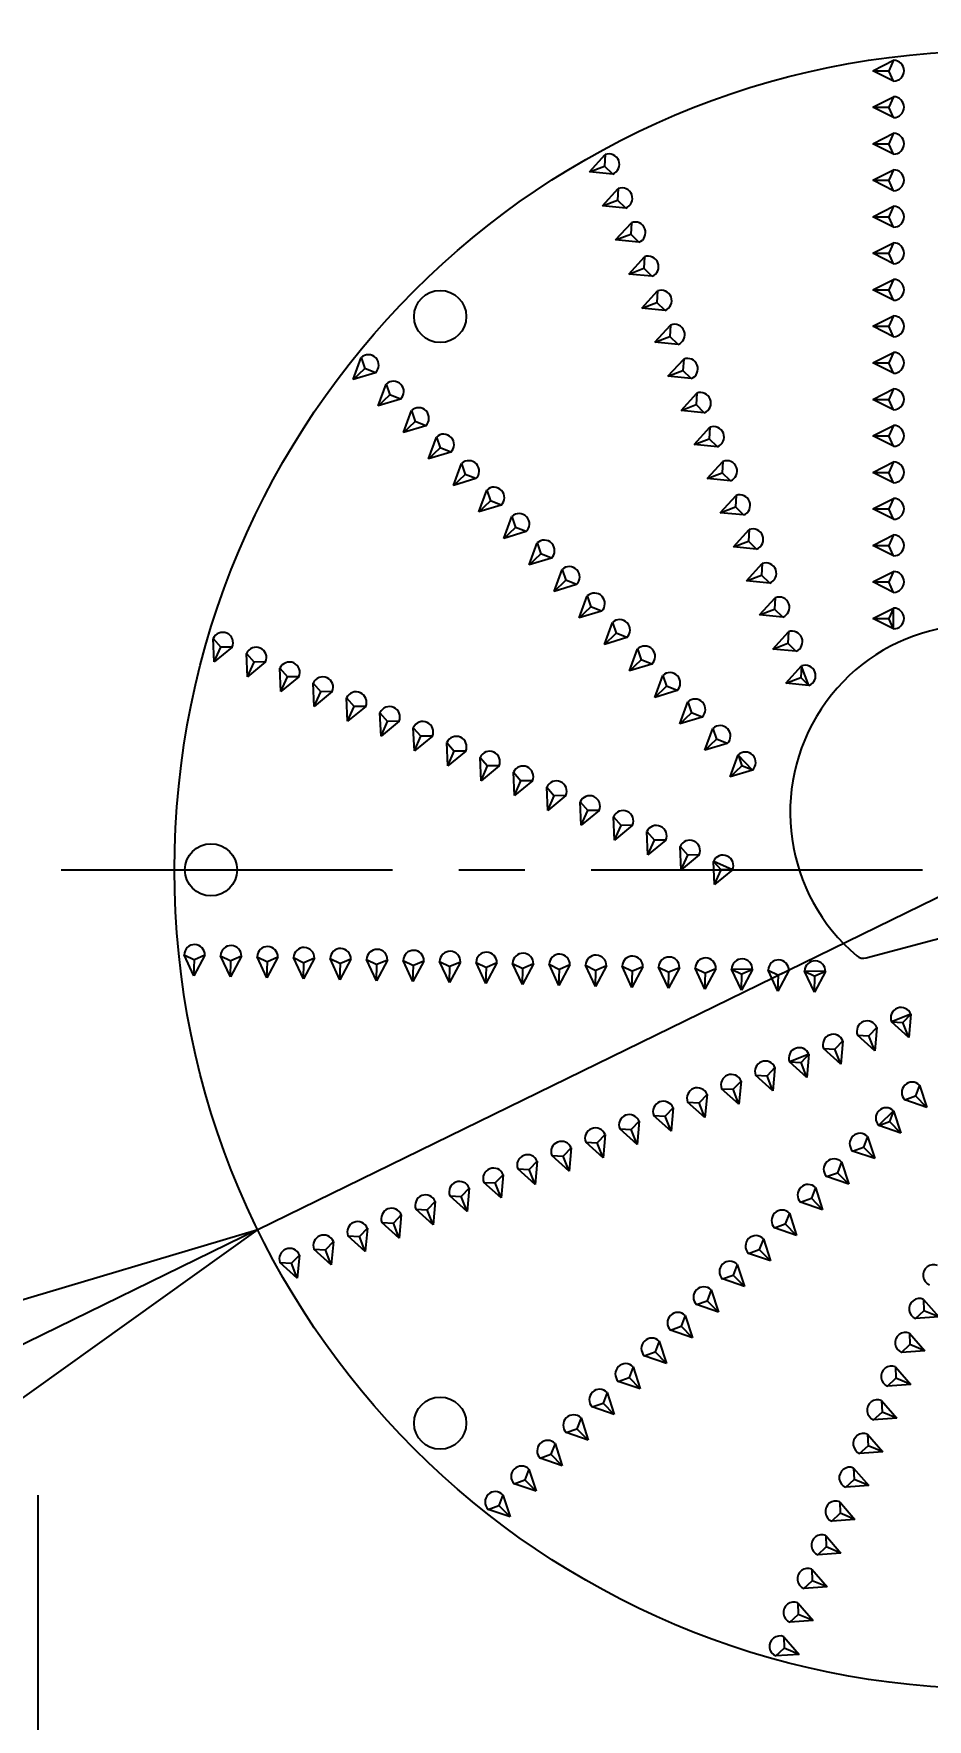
# Model space of a CAD drawing. Extents: x 115 to 2025, y 0 to 1377.
# Drawn here: x 705.4 to 748.3, y 1183.4 to 1264.2 of the extents above; entities that cross this region are included whole.
import ezdxf

# ---------------------------------------------------------------- set-up
doc = ezdxf.new("R2010")
doc.units = 0
doc.header["$LTSCALE"] = 0.5
doc.header["$PDMODE"] = 3
doc.linetypes.add('CENTER', pattern=[50.8, 31.75, -6.35, 6.35, -6.35])
doc.layers.get('0').update_dxf_attribs({"linetype": 'CONTINUOUS'})
doc.layers.get('DEFPOINTS').update_dxf_attribs({"linetype": 'CONTINUOUS'})
doc.layers.add('DANMEN', color=7, linetype='CONTINUOUS')
doc.layers.add('SUNPOU', color=7, linetype='CONTINUOUS')
doc.styles.get("Standard").update_dxf_attribs({"font": 'ROMANS', "bigfont": 'EXTFONT.shx'})
doc.dimstyles.new('STYLE_1', dxfattribs={"dimscale": 5, "dimtxt": 2, "dimasz": 3, "dimexe": 1, "dimexo": 1, "dimgap": 0.6, "dimtad": 3, "dimdec": 0, "dimlfac": 2, "dimzin": 0, "dimdsep": 46, "dimtxsty": 'STANDARD', "dimblk1": 'OPEN', "dimblk2": 'OPEN', "dimsah": 1, "dimcen": 1.5, "dimadec": 0, "dimazin": 0, "dimtfac": 1, "dimtdec": 0, "dimtmove": 0, "dimatfit": 0, "dimldrblk": 'DOTSMALL', "dimfxl": 1, "dimtvp": 1, "dimtolj": 1, "dimtzin": 0, "dimarcsym": 0})

# ---------------------------------------------------------------- blocks, each defined once
blk = doc.blocks.new('_OPEN')
at = {"color": 0, "linetype": 'ByBlock'}
for p, q in [((-1, 0.1667), (0, 0)), ((0, 0), (-1, -0.1667)), ((0, 0), (-1, 0))]:
    blk.add_line(p, q, dxfattribs=at)
blk = doc.blocks.new('*D30')
at = {"layer": 'DEFPOINTS', "color": 0}
for p in [(786.706, 1241.385), (716.187, 1206.898)]:
    blk.add_point(p, dxfattribs=at)
at = {"layer": 'SUNPOU', "color": 0, "lineweight": -2}
for p, q in [((800.181, 1247.975), (854.551, 1274.565)), ((716.187, 1206.898), (786.706, 1241.385)), ((702.712, 1200.308), (689.237, 1193.718))]:
    blk.add_line(p, q, dxfattribs=at)
at = {"layer": 'SUNPOU', "color": 0, "lineweight": -2, "xscale": 15, "yscale": 15, "zscale": 15}
for p, rotation in [((786.706, 1241.385), 206.0609276596095), ((716.187, 1206.898), 26.06092765960951)]:
    blk.add_blockref('_OPEN', p, dxfattribs=dict(at, rotation=rotation))
at = {"layer": 'SUNPOU', "color": 0, "insert": (832.728, 1272.797), "char_height": 10, "attachment_point": 5, "rotation": 26.06093}
blk.add_mtext('\\A1;∅157', dxfattribs=at)
blk = doc.blocks.new('_DotSmall')
at = {"color": 0, "linetype": 'ByBlock', "const_width": 0.5}
blk.add_lwpolyline([(-0.0625, 0, 1), (0.0625, 0, 1)], format="xyb", close=True, dxfattribs=at)
blk = doc.blocks.new('*D31')
at = {"layer": 'DEFPOINTS', "color": 0}
for p in [(712.196, 1164.179), (705.656, 1163.179), (712.196, 1163.179)]:
    blk.add_point(p, dxfattribs=at)
at = {"layer": 'SUNPOU', "color": 0, "lineweight": -2}
for p, q in [((705.656, 1179.179), (705.656, 1194.179)), ((707.196, 1164.179), (700.656, 1164.179)), ((705.656, 1164.179), (705.656, 1163.179)), ((707.196, 1163.179), (700.656, 1163.179)), ((705.656, 1148.179), (705.656, 1120.512))]:
    blk.add_line(p, q, dxfattribs=at)
at = {"layer": 'SUNPOU', "color": 0, "lineweight": -2, "xscale": 15, "yscale": 15, "zscale": 15}
for p, rotation in [((705.656, 1164.179), 270), ((705.656, 1163.179), 90)]:
    blk.add_blockref('_OPEN', p, dxfattribs=dict(at, rotation=rotation))
at = {"layer": 'SUNPOU', "color": 0, "insert": (697.656, 1126.845), "char_height": 10, "attachment_point": 5, "rotation": 90}
blk.add_mtext('\\A1;2', dxfattribs=at)

msp = doc.modelspace()

# ---------------------------------------------------------------- linework, layer by layer
at = {"color": 2}
for p, q in [((745.663, 1262.44), (746.663, 1262.94)), ((746.663, 1262.94), (746.434, 1262.44)), ((746.663, 1261.94), (745.663, 1262.44)), ((745.663, 1262.44), (746.434, 1262.44)), ((746.663, 1261.94), (746.434, 1262.44)), ((745.663, 1260.69), (746.663, 1261.19)), ((746.663, 1261.19), (746.434, 1260.69)), ((746.663, 1260.19), (745.663, 1260.69)), ((745.663, 1260.69), (746.434, 1260.69)), ((746.663, 1260.19), (746.434, 1260.69)), ((745.663, 1258.94), (746.663, 1259.44)), ((746.663, 1259.44), (746.434, 1258.94)), ((746.663, 1258.44), (745.663, 1258.94)), ((745.663, 1258.94), (746.434, 1258.94)), ((746.663, 1258.44), (746.434, 1258.94)), ((732.088, 1257.595), (732.842, 1258.42)), ((732.088, 1257.595), (732.807, 1257.872)), ((732.842, 1258.42), (732.807, 1257.872)), ((733.2, 1257.487), (732.807, 1257.872)), ((733.2, 1257.487), (732.088, 1257.595)), ((745.663, 1257.19), (746.663, 1257.69)), ((745.663, 1257.19), (746.434, 1257.19)), ((746.663, 1256.69), (745.663, 1257.19)), ((746.663, 1257.69), (746.434, 1257.19)), ((746.663, 1256.69), (746.434, 1257.19)), ((732.715, 1255.962), (733.469, 1256.787)), ((732.715, 1255.962), (733.435, 1256.238)), ((733.469, 1256.787), (733.435, 1256.238)), ((733.828, 1255.853), (733.435, 1256.238)), ((733.828, 1255.853), (732.715, 1255.962)), ((745.663, 1255.44), (746.663, 1255.94)), ((745.663, 1255.44), (746.434, 1255.44)), ((746.663, 1254.94), (745.663, 1255.44)), ((746.663, 1255.94), (746.434, 1255.44)), ((746.663, 1254.94), (746.434, 1255.44)), ((733.342, 1254.328), (734.096, 1255.153)), ((733.342, 1254.328), (734.062, 1254.604)), ((734.096, 1255.153), (734.062, 1254.604)), ((734.455, 1254.219), (734.062, 1254.604)), ((734.455, 1254.219), (733.342, 1254.328)), ((745.663, 1253.69), (746.663, 1254.19)), ((746.663, 1254.19), (746.434, 1253.69)), ((733.969, 1252.694), (734.724, 1253.519)), ((733.969, 1252.694), (734.689, 1252.97)), ((734.724, 1253.519), (734.689, 1252.97)), ((735.082, 1252.586), (734.689, 1252.97)), ((745.663, 1253.69), (746.434, 1253.69)), ((746.663, 1253.19), (745.663, 1253.69)), ((746.663, 1253.19), (746.434, 1253.69)), ((735.082, 1252.586), (733.969, 1252.694)), ((745.663, 1251.94), (746.663, 1252.44)), ((746.663, 1252.44), (746.434, 1251.94)), ((734.596, 1251.06), (735.351, 1251.885)), ((734.596, 1251.06), (735.316, 1251.336)), ((735.351, 1251.885), (735.316, 1251.336)), ((735.709, 1250.952), (735.316, 1251.336)), ((745.663, 1251.94), (746.434, 1251.94)), ((746.663, 1251.44), (745.663, 1251.94)), ((746.663, 1251.44), (746.434, 1251.94)), ((735.709, 1250.952), (734.596, 1251.06)), ((745.663, 1250.19), (746.663, 1250.69)), ((746.663, 1250.69), (746.434, 1250.19)), ((735.223, 1249.426), (735.978, 1250.252)), ((735.223, 1249.426), (735.943, 1249.703)), ((735.978, 1250.252), (735.943, 1249.703)), ((736.336, 1249.318), (735.943, 1249.703)), ((745.663, 1250.19), (746.434, 1250.19)), ((746.663, 1249.69), (745.663, 1250.19)), ((746.663, 1249.69), (746.434, 1250.19)), ((736.336, 1249.318), (735.223, 1249.426)), ((745.663, 1248.44), (746.663, 1248.94)), ((746.663, 1248.94), (746.434, 1248.44)), ((720.759, 1247.64), (721.14, 1248.692)), ((720.759, 1247.64), (721.318, 1248.171)), ((721.14, 1248.692), (721.318, 1248.171)), ((721.829, 1247.966), (721.318, 1248.171)), ((735.851, 1247.793), (736.605, 1248.618)), ((735.851, 1247.793), (736.57, 1248.069)), ((736.605, 1248.618), (736.57, 1248.069)), ((736.963, 1247.684), (736.57, 1248.069)), ((745.663, 1248.44), (746.434, 1248.44)), ((746.663, 1247.94), (745.663, 1248.44)), ((746.663, 1247.94), (746.434, 1248.44)), ((721.829, 1247.966), (720.759, 1247.64)), ((721.964, 1246.371), (722.345, 1247.422)), ((722.345, 1247.422), (722.523, 1246.902)), ((736.963, 1247.684), (735.851, 1247.793)), ((721.964, 1246.371), (722.523, 1246.902)), ((723.033, 1246.697), (721.964, 1246.371)), ((723.033, 1246.697), (722.523, 1246.902)), ((736.478, 1246.159), (737.232, 1246.984)), ((737.232, 1246.984), (737.197, 1246.435)), ((745.663, 1246.69), (746.663, 1247.19)), ((745.663, 1246.69), (746.434, 1246.69)), ((746.663, 1246.19), (745.663, 1246.69)), ((746.663, 1247.19), (746.434, 1246.69)), ((746.663, 1246.19), (746.434, 1246.69)), ((723.168, 1245.102), (723.55, 1246.153)), ((723.168, 1245.102), (723.728, 1245.632)), ((723.55, 1246.153), (723.728, 1245.632)), ((724.238, 1245.427), (723.728, 1245.632)), ((736.478, 1246.159), (737.197, 1246.435)), ((737.59, 1246.05), (736.478, 1246.159)), ((737.59, 1246.05), (737.197, 1246.435)), ((724.238, 1245.427), (723.168, 1245.102)), ((724.373, 1243.832), (724.754, 1244.883)), ((724.754, 1244.883), (724.932, 1244.363)), ((737.105, 1244.525), (737.859, 1245.35)), ((737.859, 1245.35), (737.825, 1244.801)), ((745.663, 1244.94), (746.663, 1245.44)), ((745.663, 1244.94), (746.434, 1244.94)), ((746.663, 1244.44), (745.663, 1244.94)), ((746.663, 1245.44), (746.434, 1244.94)), ((746.663, 1244.44), (746.434, 1244.94)), ((724.373, 1243.832), (724.932, 1244.363)), ((725.443, 1244.158), (724.373, 1243.832)), ((725.443, 1244.158), (724.932, 1244.363)), ((737.105, 1244.525), (737.825, 1244.801)), ((738.218, 1244.417), (737.105, 1244.525)), ((738.218, 1244.417), (737.825, 1244.801)), ((725.578, 1242.563), (725.959, 1243.614)), ((725.959, 1243.614), (726.137, 1243.093)), ((737.732, 1242.891), (738.486, 1243.717)), ((738.486, 1243.717), (738.452, 1243.168)), ((745.663, 1243.19), (746.663, 1243.69)), ((746.663, 1243.69), (746.434, 1243.19)), ((725.578, 1242.563), (726.137, 1243.093)), ((726.647, 1242.889), (725.578, 1242.563)), ((726.647, 1242.889), (726.137, 1243.093)), ((737.732, 1242.891), (738.452, 1243.168)), ((738.845, 1242.783), (737.732, 1242.891)), ((738.845, 1242.783), (738.452, 1243.168)), ((745.663, 1243.19), (746.434, 1243.19)), ((746.663, 1242.69), (745.663, 1243.19)), ((746.663, 1242.69), (746.434, 1243.19)), ((726.782, 1241.293), (727.163, 1242.344)), ((726.782, 1241.293), (727.341, 1241.824)), ((727.852, 1241.619), (726.782, 1241.293)), ((727.163, 1242.344), (727.341, 1241.824)), ((727.852, 1241.619), (727.341, 1241.824)), ((738.359, 1241.258), (739.114, 1242.083)), ((739.114, 1242.083), (739.079, 1241.534)), ((745.663, 1241.44), (746.663, 1241.94)), ((746.663, 1241.94), (746.434, 1241.44)), ((727.987, 1240.024), (728.368, 1241.075)), ((728.368, 1241.075), (728.546, 1240.555)), ((738.359, 1241.258), (739.079, 1241.534)), ((739.472, 1241.149), (738.359, 1241.258)), ((739.472, 1241.149), (739.079, 1241.534)), ((745.663, 1241.44), (746.434, 1241.44)), ((746.663, 1240.94), (745.663, 1241.44)), ((746.663, 1240.94), (746.434, 1241.44)), ((727.987, 1240.024), (728.546, 1240.555)), ((729.056, 1240.35), (727.987, 1240.024)), ((729.056, 1240.35), (728.546, 1240.555)), ((738.986, 1239.624), (739.741, 1240.449)), ((739.741, 1240.449), (739.706, 1239.9)), ((745.663, 1239.69), (746.663, 1240.19)), ((746.663, 1240.19), (746.434, 1239.69)), ((729.191, 1238.755), (729.573, 1239.806)), ((729.191, 1238.755), (729.751, 1239.285)), ((729.573, 1239.806), (729.751, 1239.285)), ((730.261, 1239.08), (729.751, 1239.285)), ((738.986, 1239.624), (739.706, 1239.9)), ((740.099, 1239.515), (738.986, 1239.624)), ((740.099, 1239.515), (739.706, 1239.9)), ((745.663, 1239.69), (746.434, 1239.69)), ((746.663, 1239.19), (745.663, 1239.69)), ((746.663, 1239.19), (746.434, 1239.69)), ((730.261, 1239.08), (729.191, 1238.755)), ((730.396, 1237.485), (730.777, 1238.536)), ((730.777, 1238.536), (730.955, 1238.016)), ((739.613, 1237.99), (740.368, 1238.815)), ((740.368, 1238.815), (740.333, 1238.266)), ((745.663, 1237.94), (746.663, 1238.44)), ((746.663, 1238.44), (746.434, 1237.94)), ((730.396, 1237.485), (730.955, 1238.016)), ((731.466, 1237.811), (730.396, 1237.485)), ((731.466, 1237.811), (730.955, 1238.016)), ((739.613, 1237.99), (740.333, 1238.266)), ((740.726, 1237.882), (739.613, 1237.99)), ((740.726, 1237.882), (740.333, 1238.266)), ((746.663, 1237.44), (745.663, 1237.94)), ((745.663, 1237.94), (746.434, 1237.94)), ((746.663, 1237.44), (746.434, 1237.94)), ((731.601, 1236.216), (731.982, 1237.267)), ((731.601, 1236.216), (732.16, 1236.746)), ((731.982, 1237.267), (732.16, 1236.746)), ((732.67, 1236.542), (732.16, 1236.746)), ((740.241, 1236.356), (740.995, 1237.181)), ((740.995, 1237.181), (740.96, 1236.633)), ((732.67, 1236.542), (731.601, 1236.216)), ((732.805, 1234.946), (733.187, 1235.997)), ((733.187, 1235.997), (733.364, 1235.477)), ((740.241, 1236.356), (740.96, 1236.633)), ((741.353, 1236.248), (740.241, 1236.356)), ((741.353, 1236.248), (740.96, 1236.633)), ((745.663, 1236.19), (746.663, 1236.69)), ((746.663, 1235.69), (745.663, 1236.19)), ((745.663, 1236.19), (746.434, 1236.19)), ((746.663, 1236.69), (746.434, 1236.19)), ((746.663, 1235.69), (746.434, 1236.19)), ((746.663, 1235.69), (746.663, 1236.681)), ((714.102, 1234.108), (714.052, 1235.225)), ((714.052, 1235.225), (714.416, 1234.812)), ((732.805, 1234.946), (733.364, 1235.477)), ((733.875, 1235.272), (732.805, 1234.946)), ((733.875, 1235.272), (733.364, 1235.477)), ((740.868, 1234.723), (741.622, 1235.548)), ((741.622, 1235.548), (741.587, 1234.999)), ((714.966, 1234.818), (714.102, 1234.108)), ((714.102, 1234.108), (714.416, 1234.812)), ((714.966, 1234.818), (714.416, 1234.812)), ((715.651, 1234.513), (716.015, 1234.101)), ((715.701, 1233.396), (715.651, 1234.513)), ((734.01, 1233.677), (734.391, 1234.728)), ((734.391, 1234.728), (734.569, 1234.208)), ((740.868, 1234.723), (741.587, 1234.999)), ((741.98, 1234.614), (740.868, 1234.723)), ((741.98, 1234.614), (741.587, 1234.999)), ((716.565, 1234.107), (715.701, 1233.396)), ((715.701, 1233.396), (716.015, 1234.101)), ((716.565, 1234.107), (716.015, 1234.101)), ((717.25, 1233.802), (717.613, 1233.389)), ((717.3, 1232.685), (717.25, 1233.802)), ((734.01, 1233.677), (734.569, 1234.208)), ((735.079, 1234.003), (734.01, 1233.677)), ((735.079, 1234.003), (734.569, 1234.208)), ((741.495, 1233.089), (742.249, 1233.914)), ((742.249, 1233.914), (742.215, 1233.365)), ((742.608, 1232.98), (742.253, 1233.905)), ((718.163, 1233.395), (717.3, 1232.685)), ((717.3, 1232.685), (717.613, 1233.389)), ((718.163, 1233.395), (717.613, 1233.389)), ((718.848, 1233.09), (719.212, 1232.677)), ((718.898, 1231.973), (718.848, 1233.09)), ((718.898, 1231.973), (718.848, 1233.09)), ((718.848, 1233.09), (719.212, 1232.677)), ((735.215, 1232.408), (735.596, 1233.459)), ((735.215, 1232.408), (735.774, 1232.938)), ((736.284, 1232.733), (735.215, 1232.408)), ((735.596, 1233.459), (735.774, 1232.938)), ((736.284, 1232.733), (735.774, 1232.938)), ((741.495, 1233.089), (742.215, 1233.365)), ((742.608, 1232.98), (741.495, 1233.089)), ((742.608, 1232.98), (742.215, 1233.365)), ((719.762, 1232.683), (718.898, 1231.973)), ((719.762, 1232.683), (718.898, 1231.973)), ((718.898, 1231.973), (719.212, 1232.677)), ((718.898, 1231.973), (719.212, 1232.677)), ((719.762, 1232.683), (719.212, 1232.677)), ((719.762, 1232.683), (719.212, 1232.677)), ((720.497, 1231.261), (720.447, 1232.378)), ((720.447, 1232.378), (720.811, 1231.965)), ((721.361, 1231.971), (720.497, 1231.261)), ((720.497, 1231.261), (720.811, 1231.965)), ((721.361, 1231.971), (720.811, 1231.965)), ((736.419, 1231.138), (736.8, 1232.189)), ((736.8, 1232.189), (736.978, 1231.669)), ((722.096, 1230.549), (722.046, 1231.666)), ((722.046, 1231.666), (722.409, 1231.253)), ((722.959, 1231.259), (722.096, 1230.549)), ((722.096, 1230.549), (722.409, 1231.253)), ((722.959, 1231.259), (722.409, 1231.253)), ((736.419, 1231.138), (736.978, 1231.669)), ((737.489, 1231.464), (736.419, 1231.138)), ((737.489, 1231.464), (736.978, 1231.669)), ((723.695, 1229.837), (723.645, 1230.954)), ((723.645, 1230.954), (724.008, 1230.542)), ((724.558, 1230.548), (723.695, 1229.837)), ((723.695, 1229.837), (724.008, 1230.542)), ((724.558, 1230.548), (724.008, 1230.542)), ((737.624, 1229.869), (738.005, 1230.92)), ((737.624, 1229.869), (738.183, 1230.399)), ((738.005, 1230.92), (738.183, 1230.399)), ((738.693, 1230.194), (738.183, 1230.399)), ((725.293, 1229.126), (725.243, 1230.243)), ((725.243, 1230.243), (725.607, 1229.83)), ((726.157, 1229.836), (725.293, 1229.126)), ((725.293, 1229.126), (725.607, 1229.83)), ((726.157, 1229.836), (725.607, 1229.83)), ((726.892, 1228.414), (726.842, 1229.531)), ((726.842, 1229.531), (727.206, 1229.118)), ((738.693, 1230.194), (737.624, 1229.869)), ((738.828, 1228.599), (739.21, 1229.65)), ((739.21, 1229.65), (739.388, 1229.13)), ((739.898, 1228.925), (739.216, 1229.644)), ((727.756, 1229.124), (726.892, 1228.414)), ((726.892, 1228.414), (727.206, 1229.118)), ((727.756, 1229.124), (727.206, 1229.118)), ((728.491, 1227.702), (728.441, 1228.819)), ((728.441, 1228.819), (728.804, 1228.406)), ((738.828, 1228.599), (739.388, 1229.13)), ((739.898, 1228.925), (738.828, 1228.599)), ((739.898, 1228.925), (739.388, 1229.13)), ((729.354, 1228.412), (728.491, 1227.702)), ((728.491, 1227.702), (728.804, 1228.406)), ((729.354, 1228.412), (728.804, 1228.406)), ((730.089, 1226.99), (730.039, 1228.107)), ((730.039, 1228.107), (730.403, 1227.695)), ((730.953, 1227.7), (730.089, 1226.99)), ((730.089, 1226.99), (730.403, 1227.695)), ((730.953, 1227.7), (730.403, 1227.695)), ((731.688, 1226.279), (731.638, 1227.395)), ((731.638, 1227.395), (732.002, 1226.983)), ((732.552, 1226.989), (731.688, 1226.279)), ((731.688, 1226.279), (732.002, 1226.983)), ((732.552, 1226.989), (732.002, 1226.983)), ((733.287, 1225.567), (733.237, 1226.684)), ((733.237, 1226.684), (733.6, 1226.271)), ((734.15, 1226.277), (733.287, 1225.567)), ((733.287, 1225.567), (733.6, 1226.271)), ((734.15, 1226.277), (733.6, 1226.271)), ((734.886, 1224.855), (734.835, 1225.972)), ((734.835, 1225.972), (735.199, 1225.559)), ((735.749, 1225.565), (734.886, 1224.855)), ((734.886, 1224.855), (735.199, 1225.559)), ((735.749, 1225.565), (735.199, 1225.559)), ((736.484, 1224.143), (736.434, 1225.26)), ((736.434, 1225.26), (736.798, 1224.847)), ((737.348, 1224.853), (736.484, 1224.143)), ((736.484, 1224.143), (736.798, 1224.847)), ((737.348, 1224.853), (736.798, 1224.847)), ((738.083, 1223.431), (738.033, 1224.548)), ((738.033, 1224.548), (738.396, 1224.136)), ((738.946, 1224.142), (738.041, 1224.545)), ((738.946, 1224.142), (738.083, 1223.431)), ((738.083, 1223.431), (738.396, 1224.136)), ((738.946, 1224.142), (738.396, 1224.136)), ((745.351, 1219.92), (758.836, 1223.533)), ((712.657, 1220.071), (713.151, 1219.829)), ((713.131, 1219.059), (712.657, 1220.071)), ((713.657, 1220.045), (713.131, 1219.059)), ((713.131, 1219.059), (713.151, 1219.829)), ((713.657, 1220.045), (713.151, 1219.829)), ((714.407, 1220.026), (714.901, 1219.783)), ((714.88, 1219.013), (714.407, 1220.026)), ((715.406, 1219.999), (714.88, 1219.013)), ((714.88, 1219.013), (714.901, 1219.783)), ((715.406, 1219.999), (714.901, 1219.783)), ((716.156, 1219.98), (716.65, 1219.738)), ((716.63, 1218.967), (716.156, 1219.98)), ((717.156, 1219.954), (716.63, 1218.967)), ((717.156, 1219.954), (716.65, 1219.738)), ((718.379, 1218.921), (717.906, 1219.934)), ((717.906, 1219.934), (718.399, 1219.692)), ((718.905, 1219.908), (718.379, 1218.921)), ((718.905, 1219.908), (718.399, 1219.692)), ((720.129, 1218.875), (719.655, 1219.888)), ((719.655, 1219.888), (720.149, 1219.646)), ((720.655, 1219.862), (720.129, 1218.875)), ((720.655, 1219.862), (720.149, 1219.646)), ((721.878, 1218.83), (721.404, 1219.842)), ((721.404, 1219.842), (721.898, 1219.6)), ((722.404, 1219.816), (721.878, 1218.83)), ((722.404, 1219.816), (721.898, 1219.6)), ((723.627, 1218.784), (723.154, 1219.796)), ((723.154, 1219.796), (723.648, 1219.554)), ((716.63, 1218.967), (716.65, 1219.738)), ((718.379, 1218.921), (718.399, 1219.692)), ((720.129, 1218.875), (720.149, 1219.646)), ((721.878, 1218.83), (721.898, 1219.6)), ((724.153, 1219.77), (723.627, 1218.784)), ((723.627, 1218.784), (723.648, 1219.554)), ((724.153, 1219.77), (723.648, 1219.554)), ((725.377, 1218.738), (724.903, 1219.751)), ((724.903, 1219.751), (725.397, 1219.508)), ((725.903, 1219.724), (725.377, 1218.738)), ((725.377, 1218.738), (725.397, 1219.508)), ((725.903, 1219.724), (725.397, 1219.508)), ((726.653, 1219.705), (727.146, 1219.463)), ((727.126, 1218.692), (726.653, 1219.705)), ((727.652, 1219.679), (727.126, 1218.692)), ((727.126, 1218.692), (727.146, 1219.463)), ((727.652, 1219.679), (727.146, 1219.463)), ((728.876, 1218.646), (728.402, 1219.659)), ((728.402, 1219.659), (728.896, 1219.417)), ((729.402, 1219.633), (728.876, 1218.646)), ((728.876, 1218.646), (728.896, 1219.417)), ((729.402, 1219.633), (728.896, 1219.417)), ((730.625, 1218.6), (730.151, 1219.613)), ((730.151, 1219.613), (730.645, 1219.371)), ((731.151, 1219.587), (730.625, 1218.6)), ((730.625, 1218.6), (730.645, 1219.371)), ((731.151, 1219.587), (730.645, 1219.371)), ((732.374, 1218.555), (731.901, 1219.567)), ((731.901, 1219.567), (732.395, 1219.325)), ((732.9, 1219.541), (732.374, 1218.555)), ((732.374, 1218.555), (732.395, 1219.325)), ((732.9, 1219.541), (732.395, 1219.325)), ((734.124, 1218.509), (733.65, 1219.522)), ((733.65, 1219.522), (734.144, 1219.279)), ((734.65, 1219.495), (734.124, 1218.509)), ((734.124, 1218.509), (734.144, 1219.279)), ((734.65, 1219.495), (734.144, 1219.279)), ((735.873, 1218.463), (735.4, 1219.476)), ((735.4, 1219.476), (735.893, 1219.234)), ((736.399, 1219.45), (735.873, 1218.463)), ((735.873, 1218.463), (735.893, 1219.234)), ((736.399, 1219.45), (735.893, 1219.234)), ((737.623, 1218.417), (737.149, 1219.43)), ((737.149, 1219.43), (737.643, 1219.188)), ((738.149, 1219.404), (737.623, 1218.417)), ((737.623, 1218.417), (737.643, 1219.188)), ((738.149, 1219.404), (737.643, 1219.188)), ((739.372, 1218.371), (738.898, 1219.384)), ((738.898, 1219.384), (739.392, 1219.142)), ((739.898, 1219.358), (738.908, 1219.384)), ((739.898, 1219.358), (739.372, 1218.371)), ((739.372, 1218.371), (739.392, 1219.142)), ((739.898, 1219.358), (739.392, 1219.142)), ((740.648, 1219.338), (741.142, 1219.096)), ((741.121, 1218.326), (740.648, 1219.338)), ((741.647, 1219.312), (741.121, 1218.326)), ((741.121, 1218.326), (741.142, 1219.096)), ((741.647, 1219.312), (741.142, 1219.096)), ((742.397, 1219.293), (742.891, 1219.05)), ((742.871, 1218.28), (742.397, 1219.293)), ((743.397, 1219.266), (742.406, 1219.292)), ((743.397, 1219.266), (742.871, 1218.28)), ((742.871, 1218.28), (742.891, 1219.05)), ((743.397, 1219.266), (742.891, 1219.05)), ((745.864, 1216.585), (745.483, 1216.189)), ((745.864, 1216.585), (745.765, 1215.472)), ((746.562, 1216.86), (747.111, 1216.83)), ((747.394, 1216.113), (746.562, 1216.86)), ((747.492, 1217.227), (746.571, 1216.864)), ((747.492, 1217.227), (747.111, 1216.83)), ((747.394, 1216.113), (747.111, 1216.83)), ((747.492, 1217.227), (747.394, 1216.113)), ((744.236, 1215.944), (743.855, 1215.548)), ((744.236, 1215.944), (744.137, 1214.83)), ((744.934, 1216.219), (745.483, 1216.189)), ((745.765, 1215.472), (744.934, 1216.219)), ((745.765, 1215.472), (745.483, 1216.189)), ((742.509, 1214.189), (741.677, 1214.936)), ((741.677, 1214.936), (742.226, 1214.906)), ((742.608, 1215.303), (741.686, 1214.94)), ((742.608, 1215.303), (742.226, 1214.906)), ((742.608, 1215.303), (742.509, 1214.189)), ((744.137, 1214.83), (743.305, 1215.578)), ((743.305, 1215.578), (743.855, 1215.548)), ((744.137, 1214.83), (743.855, 1215.548)), ((740.881, 1213.548), (740.049, 1214.295)), ((740.049, 1214.295), (740.598, 1214.265)), ((740.979, 1214.661), (740.598, 1214.265)), ((740.881, 1213.548), (740.598, 1214.265)), ((740.979, 1214.661), (740.881, 1213.548)), ((742.509, 1214.189), (742.226, 1214.906)), ((737.723, 1213.379), (737.342, 1212.982)), ((737.723, 1213.379), (737.624, 1212.265)), ((739.252, 1212.906), (738.421, 1213.653)), ((738.421, 1213.653), (738.97, 1213.623)), ((739.351, 1214.02), (738.97, 1213.623)), ((739.252, 1212.906), (738.97, 1213.623)), ((739.351, 1214.02), (739.252, 1212.906)), ((747.911, 1213.82), (747.715, 1213.306)), ((747.911, 1213.82), (748.255, 1212.756)), ((736.095, 1212.737), (735.713, 1212.341)), ((736.095, 1212.737), (735.996, 1211.624)), ((737.624, 1212.265), (736.793, 1213.012)), ((736.793, 1213.012), (737.342, 1212.982)), ((737.624, 1212.265), (737.342, 1212.982)), ((746.663, 1212.593), (745.956, 1211.899)), ((746.663, 1212.593), (746.467, 1212.079)), ((746.663, 1212.593), (747.007, 1211.529)), ((747.198, 1213.119), (747.715, 1213.306)), ((748.255, 1212.756), (747.198, 1213.119)), ((748.255, 1212.756), (747.715, 1213.306)), ((733.536, 1211.729), (734.085, 1211.699)), ((734.368, 1210.982), (733.536, 1211.729)), ((734.466, 1212.096), (734.085, 1211.699)), ((734.466, 1212.096), (734.368, 1210.982)), ((735.996, 1211.624), (735.164, 1212.371)), ((735.164, 1212.371), (735.713, 1212.341)), ((735.996, 1211.624), (735.713, 1212.341)), ((745.95, 1211.892), (746.467, 1212.079)), ((747.007, 1211.529), (745.95, 1211.892)), ((747.007, 1211.529), (746.467, 1212.079)), ((731.908, 1211.088), (732.457, 1211.058)), ((732.74, 1210.341), (731.908, 1211.088)), ((732.838, 1211.454), (732.457, 1211.058)), ((732.74, 1210.341), (732.457, 1211.058)), ((732.838, 1211.454), (732.74, 1210.341)), ((734.368, 1210.982), (734.085, 1211.699)), ((745.415, 1211.366), (745.219, 1210.853)), ((745.415, 1211.366), (745.759, 1210.303)), ((729.582, 1210.172), (729.201, 1209.775)), ((729.582, 1210.172), (729.483, 1209.058)), ((730.28, 1210.447), (730.829, 1210.417)), ((731.111, 1209.699), (730.28, 1210.447)), ((731.21, 1210.813), (730.829, 1210.417)), ((731.111, 1209.699), (730.829, 1210.417)), ((731.21, 1210.813), (731.111, 1209.699)), ((744.167, 1210.14), (743.971, 1209.626)), ((744.167, 1210.14), (744.511, 1209.076)), ((744.701, 1210.666), (745.219, 1210.853)), ((745.759, 1210.303), (744.701, 1210.666)), ((745.759, 1210.303), (745.219, 1210.853)), ((727.954, 1209.53), (727.572, 1209.134)), ((727.954, 1209.53), (727.855, 1208.417)), ((729.483, 1209.058), (728.651, 1209.805)), ((728.651, 1209.805), (729.201, 1209.775)), ((729.483, 1209.058), (729.201, 1209.775)), ((743.453, 1209.439), (743.971, 1209.626)), ((744.511, 1209.076), (743.453, 1209.439)), ((744.511, 1209.076), (743.971, 1209.626)), ((726.227, 1207.775), (725.395, 1208.522)), ((725.395, 1208.522), (725.944, 1208.492)), ((726.325, 1208.889), (725.944, 1208.492)), ((726.227, 1207.775), (725.944, 1208.492)), ((726.325, 1208.889), (726.227, 1207.775)), ((727.855, 1208.417), (727.023, 1209.164)), ((727.023, 1209.164), (727.572, 1209.134)), ((727.855, 1208.417), (727.572, 1209.134)), ((742.918, 1208.913), (742.722, 1208.399)), ((742.918, 1208.913), (743.263, 1207.85)), ((724.598, 1207.134), (723.767, 1207.881)), ((723.767, 1207.881), (724.316, 1207.851)), ((724.697, 1208.248), (724.316, 1207.851)), ((724.598, 1207.134), (724.316, 1207.851)), ((724.697, 1208.248), (724.598, 1207.134)), ((741.67, 1207.687), (741.474, 1207.173)), ((741.67, 1207.687), (742.014, 1206.623)), ((742.205, 1208.212), (742.722, 1208.399)), ((743.263, 1207.85), (742.205, 1208.212)), ((743.263, 1207.85), (742.722, 1208.399)), ((721.441, 1206.965), (721.059, 1206.568)), ((721.441, 1206.965), (721.342, 1205.851)), ((722.138, 1207.24), (722.688, 1207.21)), ((722.97, 1206.493), (722.138, 1207.24)), ((722.97, 1206.493), (722.138, 1207.24)), ((722.138, 1207.24), (722.688, 1207.21)), ((723.069, 1207.606), (722.688, 1207.21)), ((723.069, 1207.606), (722.688, 1207.21)), ((722.97, 1206.493), (722.688, 1207.21)), ((722.97, 1206.493), (722.688, 1207.21)), ((723.069, 1207.606), (722.97, 1206.493)), ((723.069, 1207.606), (722.97, 1206.493)), ((740.957, 1206.986), (741.474, 1207.173)), ((742.014, 1206.623), (740.957, 1206.986)), ((742.014, 1206.623), (741.474, 1207.173)), ((719.812, 1206.323), (719.431, 1205.927)), ((719.812, 1206.323), (719.714, 1205.21)), ((720.51, 1206.598), (721.059, 1206.568)), ((721.342, 1205.851), (720.51, 1206.598)), ((721.342, 1205.851), (721.059, 1206.568)), ((740.422, 1206.46), (740.226, 1205.946)), ((740.422, 1206.46), (740.766, 1205.396)), ((718.085, 1204.568), (717.254, 1205.316)), ((717.254, 1205.316), (717.803, 1205.286)), ((718.184, 1205.682), (717.803, 1205.286)), ((718.085, 1204.568), (717.803, 1205.286)), ((718.184, 1205.682), (718.085, 1204.568)), ((718.882, 1205.957), (719.431, 1205.927)), ((719.714, 1205.21), (718.882, 1205.957)), ((719.714, 1205.21), (719.431, 1205.927)), ((739.709, 1205.759), (740.226, 1205.946)), ((740.766, 1205.396), (739.709, 1205.759)), ((740.766, 1205.396), (740.226, 1205.946)), ((738.461, 1204.533), (738.978, 1204.72)), ((739.518, 1204.17), (738.461, 1204.533)), ((739.174, 1205.233), (738.978, 1204.72)), ((739.518, 1204.17), (738.978, 1204.72)), ((739.174, 1205.233), (739.518, 1204.17)), ((737.926, 1204.007), (737.73, 1203.493)), ((737.926, 1204.007), (738.27, 1202.943)), ((737.212, 1203.306), (737.73, 1203.493)), ((738.27, 1202.943), (737.212, 1203.306)), ((738.27, 1202.943), (737.73, 1203.493)), ((747.715, 1202.634), (748.118, 1203.008)), ((748.098, 1203.558), (748.831, 1202.713)), ((748.098, 1203.558), (748.118, 1203.008)), ((748.831, 1202.713), (748.118, 1203.008)), ((735.964, 1202.079), (736.481, 1202.266)), ((737.022, 1201.717), (735.964, 1202.079)), ((736.677, 1202.78), (736.481, 1202.266)), ((737.022, 1201.717), (736.481, 1202.266)), ((736.677, 1202.78), (737.022, 1201.717)), ((748.831, 1202.713), (747.715, 1202.634)), ((735.429, 1201.554), (735.233, 1201.04)), ((735.429, 1201.554), (735.774, 1200.49)), ((747.046, 1201.017), (747.449, 1201.391)), ((747.428, 1201.941), (748.161, 1201.096)), ((747.428, 1201.941), (747.449, 1201.391)), ((748.161, 1201.096), (747.449, 1201.391)), ((734.716, 1200.853), (735.233, 1201.04)), ((735.774, 1200.49), (734.716, 1200.853)), ((735.774, 1200.49), (735.233, 1201.04)), ((748.161, 1201.096), (747.046, 1201.017)), ((733.468, 1199.626), (733.985, 1199.813)), ((734.525, 1199.263), (733.468, 1199.626)), ((734.181, 1200.327), (733.985, 1199.813)), ((734.525, 1199.263), (733.985, 1199.813)), ((734.181, 1200.327), (734.525, 1199.263)), ((746.376, 1199.4), (746.779, 1199.774)), ((746.759, 1200.324), (747.491, 1199.479)), ((746.759, 1200.324), (746.779, 1199.774)), ((747.491, 1199.479), (746.779, 1199.774)), ((732.933, 1199.101), (732.737, 1198.587)), ((732.933, 1199.101), (733.277, 1198.037)), ((747.491, 1199.479), (746.376, 1199.4)), ((732.22, 1198.4), (732.737, 1198.587)), ((733.277, 1198.037), (732.22, 1198.4)), ((733.277, 1198.037), (732.737, 1198.587)), ((745.706, 1197.783), (746.109, 1198.158)), ((746.089, 1198.707), (746.821, 1197.863)), ((746.089, 1198.707), (746.109, 1198.158)), ((746.821, 1197.863), (746.109, 1198.158)), ((730.971, 1197.173), (731.489, 1197.36)), ((732.029, 1196.81), (730.971, 1197.173)), ((731.685, 1197.874), (731.489, 1197.36)), ((732.029, 1196.81), (731.489, 1197.36)), ((731.685, 1197.874), (732.029, 1196.81)), ((746.821, 1197.863), (745.706, 1197.783)), ((730.436, 1196.647), (730.24, 1196.133)), ((730.436, 1196.647), (730.781, 1195.584)), ((745.037, 1196.167), (745.44, 1196.541)), ((745.419, 1197.09), (746.152, 1196.246)), ((745.419, 1197.09), (745.44, 1196.541)), ((746.152, 1196.246), (745.44, 1196.541)), ((729.723, 1195.946), (730.24, 1196.133)), ((730.781, 1195.584), (729.723, 1195.946)), ((730.781, 1195.584), (730.24, 1196.133)), ((746.152, 1196.246), (745.037, 1196.167)), ((728.475, 1194.72), (728.992, 1194.907)), ((729.188, 1195.421), (728.992, 1194.907)), ((729.533, 1194.357), (728.992, 1194.907)), ((729.188, 1195.421), (729.533, 1194.357)), ((744.367, 1194.55), (744.77, 1194.924)), ((744.75, 1195.474), (745.482, 1194.629)), ((744.75, 1195.474), (744.77, 1194.924)), ((745.482, 1194.629), (744.77, 1194.924)), ((727.94, 1194.194), (727.744, 1193.68)), ((727.94, 1194.194), (728.284, 1193.13)), ((729.533, 1194.357), (728.475, 1194.72)), ((745.482, 1194.629), (744.367, 1194.55)), ((727.227, 1193.493), (727.744, 1193.68)), ((728.284, 1193.13), (727.227, 1193.493)), ((728.284, 1193.13), (727.744, 1193.68)), ((743.697, 1192.933), (744.1, 1193.307)), ((744.08, 1193.857), (744.812, 1193.012)), ((744.08, 1193.857), (744.1, 1193.307)), ((744.812, 1193.012), (744.1, 1193.307)), ((744.812, 1193.012), (743.697, 1192.933)), ((743.027, 1191.316), (743.43, 1191.69)), ((743.41, 1192.24), (744.143, 1191.395)), ((743.41, 1192.24), (743.43, 1191.69)), ((744.143, 1191.395), (743.43, 1191.69)), ((744.143, 1191.395), (743.027, 1191.316)), ((742.358, 1189.699), (742.761, 1190.074)), ((742.74, 1190.623), (742.761, 1190.074)), ((742.74, 1190.623), (743.473, 1189.779)), ((743.473, 1189.779), (742.761, 1190.074)), ((743.473, 1189.779), (742.358, 1189.699)), ((741.688, 1188.083), (742.091, 1188.457)), ((742.071, 1189.006), (742.091, 1188.457)), ((742.071, 1189.006), (742.803, 1188.162)), ((742.803, 1188.162), (742.091, 1188.457)), ((742.803, 1188.162), (741.688, 1188.083)), ((741.018, 1186.466), (741.421, 1186.84)), ((741.401, 1187.39), (741.421, 1186.84)), ((741.401, 1187.39), (742.134, 1186.545)), ((742.134, 1186.545), (741.421, 1186.84)), ((742.134, 1186.545), (741.018, 1186.466))]:
    msp.add_line(p, q, dxfattribs=at)
for centre, radius in [((751.446, 1224.142), 39.25), ((724.93, 1250.658), 1.25), ((713.946, 1224.142), 1.25), ((724.93, 1197.625), 1.25)]:
    msp.add_circle(centre, radius, dxfattribs=at)
for centre, radius, start, end in [((746.663, 1262.44), 0.5, 270, 90), ((746.663, 1260.69), 0.5, 270, 90), ((746.663, 1258.94), 0.5, 270, 90), ((733.021, 1257.954), 0.5, 291, 111), ((746.663, 1257.19), 0.5, 270, 90), ((733.648, 1256.32), 0.5, 291, 111), ((746.663, 1255.44), 0.5, 270, 90), ((734.276, 1254.686), 0.5, 291, 111), ((746.663, 1253.69), 0.5, 270, 90), ((734.903, 1253.052), 0.5, 291, 111), ((746.663, 1251.94), 0.5, 270, 90), ((735.53, 1251.419), 0.5, 291, 111), ((746.663, 1250.19), 0.5, 270, 90), ((736.157, 1249.785), 0.5, 291, 111), ((746.663, 1248.44), 0.5, 270, 90), ((721.484, 1248.329), 0.5, 313.5, 133.5), ((736.784, 1248.151), 0.5, 291, 111), ((722.689, 1247.059), 0.5, 313.5, 133.5), ((737.411, 1246.517), 0.5, 291, 111), ((746.663, 1246.69), 0.5, 270, 90), ((723.894, 1245.79), 0.5, 313.5, 133.5), ((725.098, 1244.521), 0.5, 313.5, 133.5), ((738.038, 1244.884), 0.5, 291, 111), ((746.663, 1244.94), 0.5, 270, 90), ((726.303, 1243.251), 0.5, 313.5, 133.5), ((738.666, 1243.25), 0.5, 291, 111), ((746.663, 1243.19), 0.5, 270, 90), ((727.508, 1241.982), 0.5, 313.5, 133.5), ((739.293, 1241.616), 0.5, 291, 111), ((746.663, 1241.44), 0.5, 270, 90), ((728.712, 1240.712), 0.5, 313.5, 133.5), ((739.92, 1239.982), 0.5, 291, 111), ((746.663, 1239.69), 0.5, 270, 90), ((729.917, 1239.443), 0.5, 313.5, 133.5), ((731.121, 1238.174), 0.5, 313.5, 133.5), ((740.547, 1238.348), 0.5, 291, 111), ((746.663, 1237.94), 0.5, 270, 90), ((732.326, 1236.904), 0.5, 313.5, 133.5), ((741.174, 1236.715), 0.5, 291, 111), ((733.531, 1235.635), 0.5, 313.5, 133.5), ((746.663, 1236.19), 0.5, 270, 90), ((714.509, 1235.022), 0.5, 336, 156), ((741.801, 1235.081), 0.5, 291, 111), ((750.709, 1226.894), 9, 340.20874, 229.79126), ((716.108, 1234.31), 0.5, 336, 156), ((734.735, 1234.365), 0.5, 313.5, 133.5), ((717.707, 1233.598), 0.5, 336, 156), ((735.94, 1233.096), 0.5, 313.5, 133.5), ((742.428, 1233.447), 0.5, 291, 111), ((719.305, 1232.886), 0.5, 336, 156), ((719.305, 1232.886), 0.5, 336, 156), ((720.904, 1232.175), 0.5, 336, 156), ((722.503, 1231.463), 0.5, 336, 156), ((737.145, 1231.827), 0.5, 313.5, 133.5), ((724.101, 1230.751), 0.5, 336, 156), ((725.7, 1230.039), 0.5, 336, 156), ((738.349, 1230.557), 0.5, 313.5, 133.5), ((727.299, 1229.327), 0.5, 336, 156), ((739.554, 1229.288), 0.5, 313.5, 133.5), ((728.897, 1228.616), 0.5, 336, 156), ((730.496, 1227.904), 0.5, 336, 156), ((732.095, 1227.192), 0.5, 336, 156), ((733.694, 1226.48), 0.5, 336, 156), ((735.292, 1225.768), 0.5, 336, 156), ((736.891, 1225.057), 0.5, 336, 156), ((738.49, 1224.345), 0.5, 336, 156), ((713.157, 1220.058), 0.5, 358.5, 178.5), ((714.907, 1220.012), 0.5, 358.5, 178.5), ((716.656, 1219.967), 0.5, 358.5, 178.5), ((718.405, 1219.921), 0.5, 358.5, 178.5), ((720.155, 1219.875), 0.5, 358.5, 178.5), ((721.904, 1219.829), 0.5, 358.5, 178.5), ((723.654, 1219.783), 0.5, 358.5, 178.5), ((725.403, 1219.738), 0.5, 358.5, 178.5), ((727.152, 1219.692), 0.5, 358.5, 178.5), ((728.902, 1219.646), 0.5, 358.5, 178.5), ((730.651, 1219.6), 0.5, 358.5, 178.5), ((732.401, 1219.554), 0.5, 358.5, 178.5), ((734.15, 1219.508), 0.5, 358.5, 178.5), ((735.899, 1219.463), 0.5, 358.5, 178.5), ((737.649, 1219.417), 0.5, 358.5, 178.5), ((739.398, 1219.371), 0.5, 358.5, 178.5), ((741.148, 1219.325), 0.5, 358.5, 178.5), ((745.221, 1220.403), 0.5, 229.79126, 285), ((742.897, 1219.279), 0.5, 358.5, 178.5), ((747.027, 1217.044), 0.5, 21.5, 201.5), ((745.399, 1216.402), 0.5, 21.5, 201.5), ((743.771, 1215.761), 0.5, 21.5, 201.5), ((740.514, 1214.478), 0.5, 21.5, 201.5), ((742.142, 1215.119), 0.5, 21.5, 201.5), ((738.886, 1213.837), 0.5, 21.5, 201.5), ((737.258, 1213.195), 0.5, 21.5, 201.5), ((747.554, 1213.469), 0.5, 44.5, 224.5), ((735.63, 1212.554), 0.5, 21.5, 201.5), ((746.306, 1212.243), 0.5, 44.5, 224.5), ((732.373, 1211.271), 0.5, 21.5, 201.5), ((734.001, 1211.913), 0.5, 21.5, 201.5), ((730.745, 1210.63), 0.5, 21.5, 201.5), ((745.058, 1211.016), 0.5, 44.5, 224.5), ((729.117, 1209.988), 0.5, 21.5, 201.5), ((743.81, 1209.789), 0.5, 44.5, 224.5), ((727.488, 1209.347), 0.5, 21.5, 201.5), ((724.232, 1208.064), 0.5, 21.5, 201.5), ((725.86, 1208.706), 0.5, 21.5, 201.5), ((742.562, 1208.563), 0.5, 44.5, 224.5), ((722.604, 1207.423), 0.5, 21.5, 201.5), ((722.604, 1207.423), 0.5, 21.5, 201.5), ((741.314, 1207.336), 0.5, 44.5, 224.5), ((720.975, 1206.782), 0.5, 21.5, 201.5), ((719.347, 1206.14), 0.5, 21.5, 201.5), ((740.065, 1206.11), 0.5, 44.5, 224.5), ((717.719, 1205.499), 0.5, 21.5, 201.5), ((738.817, 1204.883), 0.5, 44.5, 224.5), ((748.576, 1204.712), 0.5, 67.5, 247.5), ((737.569, 1203.656), 0.5, 44.5, 224.5), ((736.321, 1202.43), 0.5, 44.5, 224.5), ((747.907, 1203.096), 0.5, 67.5, 247.5), ((735.073, 1201.203), 0.5, 44.5, 224.5), ((747.237, 1201.479), 0.5, 67.5, 247.5), ((733.824, 1199.977), 0.5, 44.5, 224.5), ((746.567, 1199.862), 0.5, 67.5, 247.5), ((732.576, 1198.75), 0.5, 44.5, 224.5), ((731.328, 1197.523), 0.5, 44.5, 224.5), ((745.898, 1198.245), 0.5, 67.5, 247.5), ((730.08, 1196.297), 0.5, 44.5, 224.5), ((745.228, 1196.628), 0.5, 67.5, 247.5), ((728.832, 1195.07), 0.5, 44.5, 224.5), ((744.558, 1195.012), 0.5, 67.5, 247.5), ((727.583, 1193.844), 0.5, 44.5, 224.5), ((743.888, 1193.395), 0.5, 67.5, 247.5), ((743.219, 1191.778), 0.5, 67.5, 247.5), ((742.549, 1190.161), 0.5, 67.5, 247.5), ((741.879, 1188.545), 0.5, 67.5, 247.5), ((741.21, 1186.928), 0.5, 67.5, 247.5)]:
    msp.add_arc(centre, radius, start, end, dxfattribs=at)
at = {"layer": 'DANMEN', "color": 2, "linetype": 'CENTER'}
msp.add_line((706.771, 1224.142), (796.122, 1224.142), dxfattribs=at)

# ---------------------------------------------------------------- dimensions: what is measured, and where the dimension line sits
at = {"layer": 'SUNPOU'}
dim = msp.add_diameter_dim_2p(p1=(716.187, 1206.898), p2=(786.706, 1241.385), dimstyle='STYLE_1', dxfattribs=at)
dim.commit()
dim.dimension.update_dxf_attribs({"geometry": '*D30', "text_midpoint": (836.242, 1265.611), "dimtype": 163})
dim = msp.add_linear_dim(base=(705.656, 1163.179), p1=(712.196, 1164.179), p2=(712.196, 1163.179), angle=90, dimstyle='STYLE_1', dxfattribs=at)
dim.commit()
dim.dimension.update_dxf_attribs({"geometry": '*D31', "text_midpoint": (697.656, 1126.845)})

doc.saveas('drawing.dxf')
